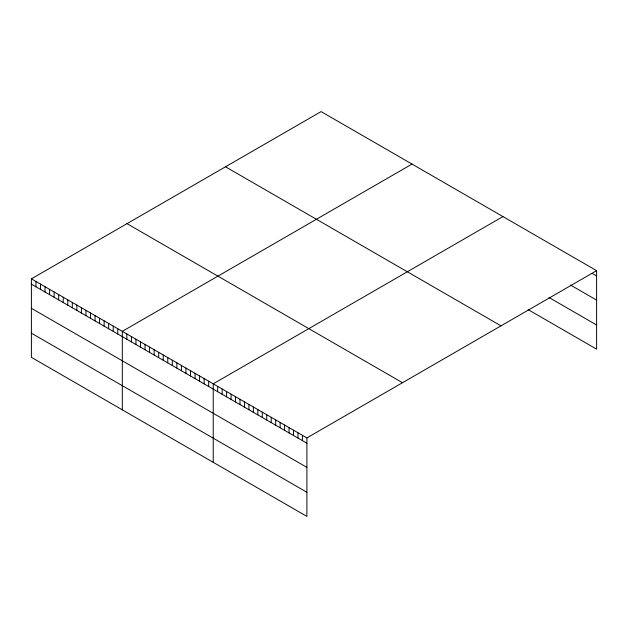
<?xml version="1.0" encoding="UTF-8"?>
<svg xmlns="http://www.w3.org/2000/svg" width="628" height="628" viewBox="0 0 628 628"><rect width="100%" height="100%" fill="white"/><g stroke="black" fill="none" stroke-linecap="round" stroke-linejoin="round"><path stroke-width="0.94" d="M31.4 278.848L306.896 437.904L306.896 516.404L31.4 357.348L31.4 278.848L321.104 111.596L596.6 270.652L596.6 349.152L528.203 309.659M412.015 164.081L122.311 331.341L122.311 409.841M502.934 216.574L213.23 383.826L213.23 462.326M306.896 437.904L596.6 270.652M592.141 273.384L596.6 275.959M570.577 285.088L596.6 300.106M549.021 297.523L596.6 324.998M225.499 166.789L500.995 325.846M127.005 223.654L402.501 382.711M31.4 284.154L306.896 443.211M31.4 308.309L306.896 467.365M31.4 333.193L306.896 492.25M302.437 435.33L302.437 440.636M297.978 432.755L297.978 438.061M293.519 430.18L293.519 435.487M289.053 427.605L289.053 432.912M284.594 425.03L284.594 430.337M280.135 422.456L280.135 427.762M275.676 419.881L275.676 425.187M271.218 417.306L271.218 422.613M266.751 414.731L266.751 420.038M262.292 412.156L262.292 417.463M257.833 409.582L257.833 414.888M253.374 407.007L253.374 412.313M248.916 404.432L248.916 409.739M244.449 401.857L244.449 407.164M239.99 399.282L239.99 404.589M235.531 396.708L235.531 402.014M231.073 394.133L231.073 399.432M226.606 391.558L226.606 396.857M222.147 388.975L222.147 394.282M217.688 386.401L217.688 391.707M208.684 381.204L208.684 386.51M204.139 378.582L204.139 383.889M199.594 375.952L199.594 381.259M195.049 373.33L195.049 378.637M190.496 370.708L190.496 376.015M185.951 368.079L185.951 373.385M181.406 365.457L181.406 370.763M176.861 362.835L176.861 368.141M172.315 360.205L172.315 365.512M167.77 357.583L167.77 362.89M163.225 354.961L163.225 360.268M158.68 352.332L158.68 357.638M154.135 349.71L154.135 355.016M149.59 347.088L149.59 352.394M145.044 344.466L145.044 349.765M140.499 341.836L140.499 347.143M135.954 339.214L135.954 344.521M131.409 336.592L131.409 341.891M126.856 333.963L126.856 339.269M117.766 328.719L117.766 334.018M113.221 326.089L113.221 331.396M108.675 323.467L108.675 328.774M104.13 320.845L104.13 326.144M99.585 318.215L99.585 323.522M95.04 315.594L95.04 320.9M90.495 312.972L90.495 318.278M85.95 310.342L85.95 315.649M81.404 307.72L81.404 313.027M76.859 305.098L76.859 310.405M72.314 302.468L72.314 307.775M67.769 299.846L67.769 305.153M63.216 297.225L63.216 302.531M58.671 294.595L58.671 299.901M54.126 291.973L54.126 297.279M49.581 289.351L49.581 294.658M45.035 286.721L45.035 292.028M40.49 284.099L40.49 289.406M35.945 281.477L35.945 286.784"/></g></svg>
